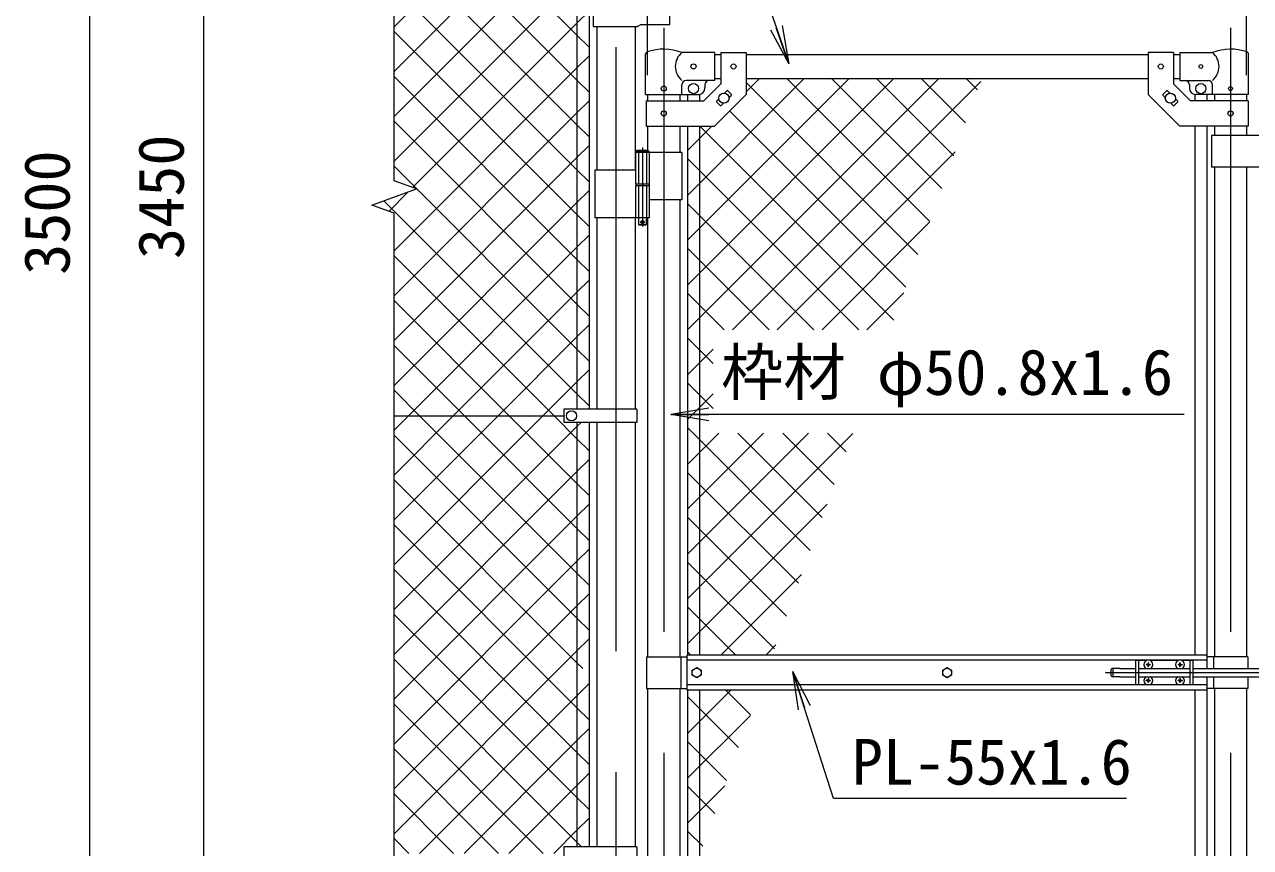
# Model space of a CAD drawing. Units: millimetres, scale not verified. Extents: x -6300 to 6300, y -4455 to 4455.
# Drawn here: x 176 to 2110, y 109 to 1407 of the extents above; entities that cross this region are included whole.
import ezdxf
from ezdxf.enums import TextEntityAlignment as Align

# ---------------------------------------------------------------- set-up
doc = ezdxf.new("R2010")
doc.units = ezdxf.units.MM
doc.header["$LTSCALE"] = 30
doc.linetypes.add('DASHED', pattern=[7.5, 6, -1.5])
doc.linetypes.add('USER1', pattern=[50.8, 31.75, -6.35, 6.35, -6.35])
for name, color, linetype, lineweight in [('0-1_D-BMK', 2, 'USER1', 13), ('0-2_D-STR1', 1, 'Continuous', 18), ('0-3_D-STR3', 3, 'Continuous', 13), ('0-7_D-STR-DIM', 7, 'Continuous', 9), ('0-8_0', 7, 'Continuous', 9), ('0-9_D-STR-TXT', 7, 'Continuous', 9), ('0-A_D-STR2', 7, 'Continuous', 9)]:
    doc.layers.add(name, color=color, linetype=linetype, lineweight=lineweight)
doc.styles.add('ＭＳ ゴシック', font='')
doc.styles.get('ＭＳ ゴシック').set_extended_font_data('MS Gothic')

# ---------------------------------------------------------------- blocks, each defined once
blk = doc.blocks.new('_Open')
at = {"layer": '0-8_0'}
blk.add_line((-30, 5), (0, 0), dxfattribs=at)
blk.add_lwpolyline([(-30, -5), (0, 0), (-30, 0)], dxfattribs=at)

msp = doc.modelspace()

# ---------------------------------------------------------------- linework, layer by layer
at = {"layer": '0-1_D-BMK'}
for p, q in [((1108.84, 2894.97), (1108.84, -1050.85)), ((1184.24, 1401.46), (1184.24, -636.94)), ((2078.44, 1401.46), (2078.44, -636.94)), ((1150.68, 1213.14), (1150.68, 1088.26)), ((1154.31, 1095.23), (1147.06, 1095.23)), ((1881.37, 384.73), (2505.82, 384.73))]:
    msp.add_line(p, q, dxfattribs=at)
at = {"layer": '0-2_D-STR1'}
for p, q in [((1078.59, 1403.83), (1078.59, 1177.23)), ((1139.09, 1403.83), (1139.09, 1177.23)), ((1264.24, 1359.73), (1274.24, 1359.73)), ((1314.24, 1359.73), (1948.44, 1359.73)), ((1988.44, 1359.73), (1998.44, 1359.73)), ((1264.24, 1321.73), (1274.24, 1321.73)), ((1314.24, 1321.73), (1948.44, 1321.73)), ((1988.44, 1321.73), (1998.44, 1321.73)), ((1158.84, 1296.73), (1158.84, 1286.68)), ((1209.64, 1296.73), (1209.64, 1286.68)), ((2053.04, 1296.73), (2053.04, 1286.68)), ((2103.84, 1296.73), (2103.84, 1286.68)), ((1158.84, 1246.68), (1158.84, 1208.23)), ((1209.64, 1246.68), (1209.64, 1205.23)), ((2053.04, 1246.68), (2053.04, 1231.68)), ((2103.84, 1246.68), (2103.84, 1231.68)), ((2053.04, 1181.68), (2053.04, 409.73)), ((2103.84, 1181.68), (2103.84, 409.73)), ((1209.64, 1130.23), (1209.64, 409.73)), ((1078.59, 1102.23), (1078.59, 800.23)), ((1139.09, 1102.23), (1139.09, 800.23)), ((1158.84, 1102.23), (1158.84, 409.73)), ((1078.59, 779.23), (1078.59, 110.23)), ((1139.09, 779.23), (1139.09, 110.23)), ((1158.84, 359.73), (1158.84, -357.77)), ((1209.64, 359.73), (1209.64, -360.77)), ((2053.04, 359.73), (2053.04, -324.27)), ((2103.84, 359.73), (2103.84, -324.27))]:
    msp.add_line(p, q, dxfattribs=at)
at = {"layer": '0-3_D-STR3'}
for p, q in [((1047.34, 1469.43), (1047.34, 800.23)), ((1066.34, 1469.43), (1066.34, 800.23)), ((1072.74, 1453.83), (1072.74, 1403.83)), ((1193.84, 1406.83), (1193.84, 1450.83)), ((1072.74, 1403.83), (1142.64, 1403.83)), ((1148.64, 1406.83), (1142.64, 1403.83)), ((1148.64, 1406.83), (1193.84, 1406.83)), ((1155.69, 1296.73), (1155.69, 1360.42)), ((1264.24, 1362.73), (1212.79, 1362.73)), ((1264.24, 1362.73), (1264.24, 1318.73)), ((1274.24, 1362.93), (1274.24, 1313.24)), ((1274.24, 1362.93), (1314.24, 1362.93)), ((1314.24, 1362.93), (1314.24, 1296.68)), ((1948.44, 1362.93), (1948.44, 1296.68)), ((1988.44, 1362.93), (1948.44, 1362.93)), ((1988.44, 1362.93), (1988.44, 1313.24)), ((1998.44, 1362.73), (2049.89, 1362.73)), ((1998.44, 1362.73), (1998.44, 1318.73)), ((2106.99, 1296.73), (2106.99, 1360.42)), ((1264.24, 1318.73), (1219.79, 1318.73)), ((1998.44, 1318.73), (2042.89, 1318.73)), ((1155.69, 1296.73), (1212.79, 1296.73)), ((1212.79, 1296.73), (1212.79, 1311.73)), ((1212.79, 1296.73), (1239.24, 1296.73)), ((1221.74, 1296.73), (1221.74, 1286.68)), ((1240.74, 1296.73), (1240.74, 1286.68)), ((1247.67, 1286.68), (1274.24, 1313.24)), ((1249.24, 1311.73), (1249.24, 1306.73)), ((1280.12, 1298.63), (1283.84, 1302.34)), ((1285.25, 1302.34), (1290.91, 1296.69)), ((1977.43, 1302.34), (1971.78, 1296.69)), ((1982.56, 1298.63), (1978.85, 1302.34)), ((2015.01, 1286.68), (1988.44, 1313.24)), ((2013.44, 1311.73), (2013.44, 1306.73)), ((2021.94, 1296.73), (2021.94, 1286.68)), ((2049.89, 1296.73), (2023.44, 1296.73)), ((2040.94, 1296.73), (2040.94, 1286.68)), ((2049.89, 1296.73), (2049.89, 1311.73)), ((2106.99, 1296.73), (2049.89, 1296.73)), ((1156.54, 1286.68), (1247.67, 1286.68)), ((1156.54, 1286.68), (1156.54, 1246.68)), ((1267.58, 1286.08), (1271.29, 1289.8)), ((1267.58, 1284.67), (1273.23, 1279.01)), ((1274.65, 1279.01), (1278.36, 1282.72)), ((1287.19, 1291.56), (1290.91, 1295.27)), ((1975.49, 1291.56), (1971.78, 1295.27)), ((1988.04, 1279.01), (1984.32, 1282.72)), ((1995.11, 1284.67), (1989.45, 1279.01)), ((1995.11, 1286.08), (1991.39, 1289.8)), ((2106.14, 1286.68), (2015.01, 1286.68)), ((2106.14, 1286.68), (2106.14, 1246.68)), ((1221.74, 1246.68), (1221.74, 412.23)), ((1240.74, 1246.68), (1240.74, 412.23)), ((2021.94, 1246.68), (2021.94, 412.23)), ((2040.94, 1246.68), (2040.94, 412.23)), ((2168.24, 1231.68), (2048.24, 1231.68)), ((2048.24, 1231.68), (2048.24, 1181.68)), ((1139.88, 1205.23), (1139.88, 1155.23)), ((1212.79, 1205.23), (1139.88, 1205.23)), ((1140.68, 1207.23), (1141.68, 1208.23)), ((1140.68, 1207.23), (1140.68, 1205.23)), ((1140.68, 1207.23), (1160.68, 1207.23)), ((1159.68, 1208.23), (1141.68, 1208.23)), ((1161.48, 1205.23), (1161.48, 1155.23)), ((1212.79, 1205.23), (1212.79, 1130.23)), ((2168.24, 1181.68), (2048.24, 1181.68)), ((1139.88, 1177.23), (1075.54, 1177.23)), ((1075.54, 1177.23), (1075.54, 1102.23)), ((1161.48, 1155.23), (1139.88, 1155.23)), ((1161.48, 1152.23), (1139.88, 1152.23)), ((1139.88, 1152.23), (1139.88, 1102.23)), ((1140.18, 1155.23), (1140.18, 1152.23)), ((1161.18, 1152.23), (1140.18, 1152.23)), ((1161.18, 1155.23), (1161.18, 1152.23)), ((1161.48, 1152.23), (1161.48, 1102.23)), ((1212.79, 1130.23), (1161.59, 1130.23)), ((1161.48, 1102.23), (1075.54, 1102.23)), ((1145.68, 1090.23), (1144.68, 1091.23)), ((1155.68, 1090.23), (1145.68, 1090.23)), ((1155.68, 1090.23), (1156.68, 1091.23)), ((1156.68, 1102.23), (1156.68, 1091.23)), ((1026.84, 800.23), (1026.84, 779.23)), ((1141.64, 800.23), (1026.84, 800.23)), ((1141.64, 800.23), (1141.64, 779.23)), ((758.84, 789.73), (1026.84, 789.73)), ((1141.64, 779.23), (1026.84, 779.23)), ((1047.34, 779.23), (1047.34, 110.23)), ((1066.34, 779.23), (1066.34, 110.23)), ((1157.24, 409.73), (1157.24, 359.73)), ((1157.24, 409.73), (1221.34, 409.73)), ((1211.24, 409.73), (1211.24, 359.73)), ((2041.34, 412.23), (1221.34, 412.23)), ((1221.34, 357.23), (1221.34, 412.23)), ((2041.34, 391.23), (2041.34, 412.23)), ((2105.44, 409.73), (2041.34, 409.73)), ((2051.44, 409.73), (2051.44, 391.23)), ((2105.44, 409.73), (2105.44, 391.23)), ((2041.34, 404.23), (1221.34, 404.23)), ((1889.49, 388.23), (1889.49, 381.23)), ((1903.94, 391.23), (1892.49, 391.23)), ((1892.49, 391.23), (1892.49, 378.23)), ((1903.79, 391.23), (1928.69, 391.23)), ((1928.69, 403.73), (1928.69, 365.73)), ((1946.09, 403.73), (1928.69, 403.73)), ((1933.19, 403.73), (1933.19, 365.73)), ((1933.19, 391.23), (2014.19, 391.23)), ((1945.54, 396.83), (1945.54, 397.23)), ((1946.84, 396.81), (1945.54, 396.83)), ((1948.3, 400.38), (1948.27, 399.08)), ((1948.3, 394.08), (1948.27, 395.37)), ((1949.09, 400.38), (1948.3, 400.38)), ((1949.09, 394.08), (1948.3, 394.08)), ((1949.09, 400.38), (1949.11, 399.08)), ((1949.09, 394.08), (1949.11, 395.37)), ((1950.55, 397.64), (1951.84, 397.62)), ((1996.09, 403.73), (1951.29, 403.73)), ((1951.84, 397.62), (1951.84, 397.23)), ((1996.84, 397.64), (1995.54, 397.62)), ((1995.54, 397.62), (1995.54, 397.23)), ((1998.3, 400.38), (1998.27, 399.08)), ((1998.3, 394.08), (1998.27, 395.37)), ((1999.09, 400.38), (1998.3, 400.38)), ((1999.09, 394.08), (1998.3, 394.08)), ((1999.09, 400.38), (1999.11, 399.08)), ((1999.09, 394.08), (1999.11, 395.37)), ((2000.55, 396.81), (2001.84, 396.83)), ((2018.69, 403.73), (2001.29, 403.73)), ((2001.84, 396.83), (2001.84, 397.23)), ((2014.19, 403.73), (2014.19, 365.73)), ((2018.69, 403.73), (2018.69, 365.73)), ((2018.69, 391.23), (2199.49, 391.23)), ((1903.94, 378.23), (1892.49, 378.23)), ((1903.79, 378.23), (1928.69, 378.23)), ((1933.19, 378.23), (2014.19, 378.23)), ((1945.54, 371.83), (1945.54, 372.23)), ((1946.84, 371.81), (1945.54, 371.83)), ((1948.3, 375.38), (1948.27, 374.08)), ((1948.3, 369.08), (1948.27, 370.37)), ((1949.09, 375.38), (1948.3, 375.38)), ((1949.09, 369.08), (1948.3, 369.08)), ((1949.09, 375.38), (1949.11, 374.08)), ((1949.09, 369.08), (1949.11, 370.37)), ((1950.55, 372.64), (1951.84, 372.62)), ((1950.55, 371.81), (1951.84, 371.83)), ((1951.84, 372.62), (1951.84, 372.23)), ((1951.84, 371.83), (1951.84, 372.23)), ((1996.84, 372.64), (1995.54, 372.62)), ((1995.54, 372.62), (1995.54, 372.23)), ((1998.3, 375.38), (1998.27, 374.08)), ((1998.3, 369.08), (1998.27, 370.37)), ((1999.09, 375.38), (1998.3, 375.38)), ((1999.09, 369.08), (1998.3, 369.08)), ((1999.09, 375.38), (1999.11, 374.08)), ((1999.09, 369.08), (1999.11, 370.37)), ((2000.55, 372.64), (2001.84, 372.62)), ((2000.55, 371.81), (2001.84, 371.83)), ((2001.84, 372.62), (2001.84, 372.23)), ((2001.84, 371.83), (2001.84, 372.23)), ((2018.69, 378.23), (2199.49, 378.23)), ((2041.34, 357.23), (2041.34, 378.23)), ((2051.44, 378.23), (2051.44, 359.73)), ((2105.44, 378.23), (2105.44, 359.73)), ((1157.24, 359.73), (1221.34, 359.73)), ((2041.34, 365.23), (1221.34, 365.23)), ((2041.34, 357.23), (1221.34, 357.23)), ((1221.74, 357.23), (1221.74, -477.22)), ((1240.74, 357.23), (1240.74, -477.22)), ((1946.09, 365.73), (1928.69, 365.73)), ((1996.09, 365.73), (1951.29, 365.73)), ((2018.69, 365.73), (2001.29, 365.73)), ((2021.94, 357.23), (2021.94, -324.27)), ((2040.94, 357.23), (2040.94, -324.27)), ((2105.44, 359.73), (2041.34, 359.73)), ((1026.84, 110.23), (1026.84, 89.23)), ((1141.64, 110.23), (1026.84, 110.23)), ((1141.64, 110.23), (1141.64, 89.23))]:
    msp.add_line(p, q, dxfattribs=at)
at = {"layer": '0-3_D-STR3', "linetype": 'DASHED'}
for p, q in [((1144.38, 1205.23), (1144.38, 1155.23)), ((1156.98, 1205.23), (1156.98, 1155.23)), ((1144.38, 1152.23), (1144.38, 1102.23)), ((1156.98, 1152.23), (1156.98, 1102.23))]:
    msp.add_line(p, q, dxfattribs=at)
at = {"layer": '0-3_D-STR3'}
for points in [[(1156.54, 1246.68), (1264.24, 1246.68), (1314.24, 1296.68)], [(2106.14, 1246.68), (1998.44, 1246.68), (1948.44, 1296.68)], [(1159.68, 1208.23), (1160.68, 1207.23), (1160.68, 1205.23)], [(1144.68, 1102.23), (1144.68, 1091.23), (1156.68, 1091.23)], [(1946.84, 397.64), (1945.54, 397.62), (1945.54, 397.23)], [(1950.55, 396.81), (1951.84, 396.83), (1951.84, 397.23)], [(1996.84, 396.81), (1995.54, 396.83), (1995.54, 397.23)], [(2000.55, 397.64), (2001.84, 397.62), (2001.84, 397.23)], [(1946.84, 372.64), (1945.54, 372.62), (1945.54, 372.23)], [(1996.84, 371.81), (1995.54, 371.83), (1995.54, 372.23)]]:
    msp.add_lwpolyline(points, dxfattribs=at)
for points in [[(1236.34, 392.83), (1243.36, 388.78), (1243.36, 380.68), (1236.34, 376.63), (1229.33, 380.68), (1229.33, 388.78)], [(1631.34, 392.83), (1638.36, 388.78), (1638.36, 380.68), (1631.34, 376.63), (1624.33, 380.68), (1624.33, 388.78)]]:
    msp.add_lwpolyline(points, close=True, dxfattribs=at)
for centre, radius in [((1231.24, 1340.73), 4), ((1294.24, 1340.68), 4), ((1968.44, 1340.68), 4), ((2031.44, 1340.73), 3), ((1184.24, 1305.73), 4), ((1231.24, 1305.73), 8), ((1279.24, 1290.68), 8), ((1983.44, 1290.68), 8), ((2031.44, 1305.73), 8), ((2078.44, 1305.73), 3), ((1184.24, 1266.68), 4), ((2078.44, 1266.68), 4), ((1150.68, 1095.23), 2.5), ((1038.84, 789.73), 8), ((1236.34, 384.73), 7.03), ((1631.34, 384.73), 7.03)]:
    msp.add_circle(centre, radius, dxfattribs=at)
for centre, radius, start, end in [((1158.99, 1360.42), 3.3, 109.22051, 180), ((1184.24, 1287.99), 80, 69.0916, 109.22051), ((1230.99, 1340.73), 28.55, 129.59418, 230.40582), ((2078.44, 1287.99), 80, 70.77949, 110.9084), ((2031.7, 1340.73), 28.55, 309.59418, 50.40582), ((2103.69, 1360.42), 3.3, 0, 70.77949), ((1219.79, 1311.73), 7, 90, 180), ((1256.24, 1311.73), 7, 90, 180), ((2006.44, 1311.73), 7, 0, 90), ((2042.89, 1311.73), 7, 0, 90), ((1239.24, 1306.73), 10, 270, 0), ((1284.55, 1301.64), 1, 45, 135), ((1290.2, 1295.98), 1, 315, 45), ((1972.48, 1295.98), 1, 135, 225), ((1978.14, 1301.64), 1, 45, 135), ((2023.44, 1306.73), 10, 180, 270), ((1268.28, 1285.37), 1, 135, 225), ((1273.94, 1279.72), 1, 225, 315), ((1988.75, 1279.72), 1, 225, 315), ((1994.4, 1285.37), 1, 315, 45), ((1892.49, 388.23), 3, 90, 180), ((1948.69, 397.23), 7, 0, 180), ((1948.69, 397.23), 7, 180, 238.99728), ((1946.79, 399.13), 1.49, 270, 0), ((1946.79, 395.32), 1.49, 0, 90), ((1950.6, 399.13), 1.49, 180, 270), ((1950.6, 395.32), 1.49, 90, 180), ((1948.69, 397.23), 7, 301.00272, 0), ((1998.69, 397.23), 7, 0, 180), ((1998.69, 397.23), 7, 180, 238.99728), ((1996.79, 399.13), 1.49, 270, 0), ((1996.79, 395.32), 1.49, 0, 90), ((2000.6, 399.13), 1.49, 180, 270), ((2000.6, 395.32), 1.49, 90, 180), ((1998.69, 397.23), 7, 301.00272, 0), ((1892.49, 381.23), 3, 180, 270), ((1948.69, 372.23), 7, 121.00272, 180), ((1948.69, 372.23), 7, 180, 0), ((1946.79, 374.13), 1.49, 270, 0), ((1946.79, 370.32), 1.49, 0, 90), ((1950.6, 374.13), 1.49, 180, 270), ((1950.6, 370.32), 1.49, 90, 180), ((1948.69, 372.23), 7, 0, 58.99728), ((1998.69, 372.23), 7, 121.00272, 180), ((1998.69, 372.23), 7, 180, 0), ((1996.79, 374.13), 1.49, 270, 0), ((1996.79, 370.32), 1.49, 0, 90), ((2000.6, 374.13), 1.49, 180, 270), ((2000.6, 370.32), 1.49, 90, 180), ((1998.69, 372.23), 7, 0, 58.99728)]:
    msp.add_arc(centre, radius, start, end, dxfattribs=at)
at = {"layer": '0-7_D-STR-DIM'}
for p, q in [((1158.84, 1326.73), (1158.84, 3139.73)), ((2103.84, 1326.73), (2103.84, 3139.73)), ((2103.84, 1326.73), (2103.84, 3139.73)), ((758.84, 1160.38), (758.84, 2922.73)), ((278.84, -580.27), (278.84, 2799.73)), ((458.84, -530.27), (458.84, 2799.73)), ((723.6, 1121.9), (794.08, 1147.55)), ((794.08, 1147.55), (758.84, 1160.38)), ((758.84, 1109.07), (723.6, 1121.9)), ((758.84, -733.27), (758.84, 1109.07))]:
    msp.add_line(p, q, dxfattribs=at)
at = {"layer": '0-9_D-STR-TXT'}
for points in [[(1990.59, 1561.82), (1306.28, 1561.82), (1380.88, 1346.99)], [(2005.28, 791.81), (1479.04, 791.81), (1197.49, 791.81)], [(1914.18, 186.39), (1452.26, 186.39), (1388.32, 384.57)]]:
    msp.add_lwpolyline(points, dxfattribs=at)
at = {"layer": '0-A_D-STR2'}
for p, q in [((758.84, 1403.39), (835.18, 1479.73)), ((758.84, 1332.68), (905.89, 1479.73)), ((758.84, 1261.97), (976.6, 1479.73)), ((1047.34, 1248.62), (816.24, 1479.73)), ((1047.34, 1319.33), (886.95, 1479.73)), ((1047.34, 1390.04), (957.66, 1479.73)), ((758.84, 1191.26), (1036.81, 1469.23)), ((1047.34, 1177.91), (758.84, 1466.41)), ((1047.34, 1107.2), (758.84, 1395.7)), ((1066.34, 1371.04), (1047.34, 1390.04)), ((1047.34, 1338.34), (1066.34, 1357.34)), ((758.84, 1049.84), (1047.34, 1338.34)), ((1047.34, 1036.49), (758.84, 1324.99)), ((1066.34, 1300.33), (1047.34, 1319.33)), ((1221.74, 1137.45), (1406.02, 1321.73)), ((1221.74, 1066.74), (1476.73, 1321.73)), ((1221.74, 996.03), (1547.44, 1321.73)), ((1221.74, 925.32), (1618.15, 1321.73)), ((1292.6, 925.46), (1684.28, 1317.14)), ((1314.24, 1300.66), (1335.3, 1321.73)), ((1585.11, 1044.31), (1314.24, 1315.18)), ((1603.96, 1096.17), (1378.4, 1321.73)), ((1622.81, 1148.03), (1449.11, 1321.73)), ((1641.66, 1199.89), (1519.82, 1321.73)), ((1660.51, 1251.75), (1590.54, 1321.73)), ((1679.36, 1303.61), (1661.25, 1321.73)), ((1047.34, 1267.63), (1066.34, 1286.63)), ((758.84, 979.13), (1047.34, 1267.63)), ((1566.25, 992.45), (1288.14, 1270.57)), ((1047.34, 965.78), (758.84, 1254.28)), ((1066.34, 1229.62), (1047.34, 1248.62)), ((1221.74, 1208.16), (1260.25, 1246.68)), ((1547.4, 940.59), (1241.32, 1246.68)), ((1047.34, 1196.91), (1066.34, 1215.91)), ((1363.31, 925.46), (1643.9, 1206.05)), ((758.84, 908.41), (1047.34, 1196.91)), ((1047.34, 895.07), (758.84, 1183.57)), ((1491.82, 925.46), (1221.74, 1195.54)), ((1066.34, 1158.91), (1047.34, 1177.91)), ((750.43, 1112.14), (781.14, 1142.84)), ((1047.34, 1126.2), (1066.34, 1145.2)), ((758.84, 837.7), (1047.34, 1126.2)), ((1421.11, 925.46), (1221.74, 1124.83)), ((1066.34, 1088.2), (1047.34, 1107.2)), ((1434.02, 925.46), (1603.52, 1094.96)), ((1047.34, 1055.49), (1066.34, 1074.49)), ((781.58, 789.73), (1047.34, 1055.49)), ((1350.4, 925.46), (1221.74, 1054.12)), ((1011.26, 789.73), (758.84, 1042.14)), ((1066.34, 1017.49), (1047.34, 1036.49)), ((1047.34, 984.78), (1066.34, 1003.78)), ((940.55, 789.73), (758.84, 971.43)), ((852.29, 789.73), (1047.34, 984.78)), ((1279.69, 925.46), (1221.74, 983.41)), ((1504.73, 925.46), (1563.13, 983.87)), ((1066.34, 946.78), (1047.34, 965.78)), ((1047.34, 914.07), (1066.34, 933.07)), ((923, 789.73), (1047.34, 914.07)), ((1262.22, 872.22), (1221.74, 912.7)), ((869.84, 789.73), (758.84, 900.72)), ((1066.34, 876.07), (1047.34, 895.07)), ((1221.74, 854.61), (1262.22, 895.09)), ((1047.34, 843.36), (1066.34, 862.36)), ((993.71, 789.73), (1047.34, 843.36)), ((1262.22, 801.51), (1221.74, 841.99)), ((799.13, 789.73), (758.84, 830.01)), ((1221.74, 783.9), (1262.22, 824.38)), ((758.84, 766.99), (781.58, 789.73)), ((758.84, 696.28), (852.29, 789.73)), ((758.84, 625.57), (923, 789.73)), ((758.84, 554.86), (993.71, 789.73)), ((1047.34, 541.51), (799.13, 789.73)), ((1047.34, 612.22), (869.84, 789.73)), ((1047.34, 682.93), (940.55, 789.73)), ((1047.34, 753.64), (1011.26, 789.73)), ((1415.45, 577.57), (1221.74, 771.28)), ((1221.74, 713.19), (1271.13, 762.57)), ((1221.74, 642.48), (1341.84, 762.57)), ((1221.74, 571.77), (1412.55, 762.57)), ((1221.74, 501.06), (1482.37, 761.69)), ((1434.3, 629.43), (1301.16, 762.57)), ((1453.15, 681.29), (1371.87, 762.57)), ((1472, 733.15), (1442.58, 762.57)), ((1066.34, 734.64), (1047.34, 753.64)), ((1047.34, 701.94), (1066.34, 720.94)), ((758.84, 413.44), (1047.34, 701.94)), ((1396.6, 525.71), (1221.74, 700.57)), ((1066.34, 663.93), (1047.34, 682.93)), ((1047.34, 631.23), (1066.34, 650.23)), ((1221.74, 430.35), (1441.99, 650.6)), ((758.84, 342.73), (1047.34, 631.23)), ((1377.75, 473.85), (1221.74, 629.86)), ((1047.34, 329.38), (758.84, 617.88)), ((1066.34, 593.22), (1047.34, 612.22)), ((1047.34, 560.52), (1066.34, 579.52)), ((758.84, 272.02), (1047.34, 560.52)), ((1047.34, 258.67), (758.84, 547.17)), ((1358.9, 421.99), (1221.74, 559.15)), ((1066.34, 522.51), (1047.34, 541.51)), ((1274.33, 412.23), (1401.61, 539.51)), ((1047.34, 489.81), (1066.34, 508.81)), ((758.84, 201.31), (1047.34, 489.81)), ((1297.95, 412.23), (1221.74, 488.44)), ((1047.34, 187.96), (758.84, 476.46)), ((1047.34, 419.1), (1066.34, 438.1)), ((1345.04, 412.23), (1361.23, 428.42)), ((758.84, 130.6), (1047.34, 419.1)), ((1227.24, 412.23), (1221.74, 417.73)), ((798.68, 99.73), (1047.34, 348.39)), ((1047.34, 348.39), (1066.34, 367.39)), ((1221.74, 288.92), (1290.04, 357.23)), ((1321.2, 318.27), (1282.24, 357.23)), ((994.15, 99.73), (758.84, 335.04)), ((1066.34, 310.38), (1047.34, 329.38)), ((1302.35, 266.41), (1221.74, 347.02)), ((1221.74, 218.21), (1320.85, 317.32)), ((1047.34, 277.68), (1066.34, 296.68)), ((869.39, 99.73), (1047.34, 277.68)), ((1283.5, 214.55), (1221.74, 276.31)), ((923.44, 99.73), (758.84, 264.33)), ((1066.34, 239.67), (1047.34, 258.67)), ((1047.34, 206.96), (1066.34, 225.96)), ((852.73, 99.73), (758.84, 193.62)), ((940.1, 99.73), (1047.34, 206.96)), ((1221.74, 147.5), (1280.47, 206.23)), ((1264.65, 162.69), (1221.74, 205.6)), ((1066.34, 168.96), (1047.34, 187.96)), ((1047.34, 136.25), (1066.34, 155.25)), ((1010.81, 99.73), (1047.34, 136.25)), ((782.02, 99.73), (758.84, 122.91)), ((1245.79, 110.83), (1221.74, 134.88))]:
    msp.add_line(p, q, dxfattribs=at)
for points in [[(788.04, 1149.75), (1047.34, 1409.05), (1066.34, 1428.05)], [(1066.34, 805.36), (1047.34, 824.36), (742.81, 1128.89)], [(758.84, 484.15), (1047.34, 772.65), (1053.92, 779.23)], [(1066.34, 451.8), (1047.34, 470.8), (758.84, 759.3)], [(1056.41, 391.02), (1047.34, 400.09), (758.84, 688.59)], [(1054.36, 110.23), (1047.34, 117.25), (758.84, 405.75)]]:
    msp.add_lwpolyline(points, dxfattribs=at)

# ---------------------------------------------------------------- block references
at = {"layer": '0-9_D-STR-TXT', "xscale": 2, "yscale": 2}
for p, rotation in [((1381.54, 1345.1), 289.14937), ((1195.49, 791.81), 180), ((1387.71, 386.47), 107.88006)]:
    msp.add_blockref('_Open', p, dxfattribs=dict(at, rotation=rotation))

# ---------------------------------------------------------------- texts
at = {"layer": '0-7_D-STR-DIM', "style": 'ＭＳ ゴシック'}
for s, p in [('3450', (448.72, 1037.04)), ('3500', (268.72, 1012.04))]:
    msp.add_text(s, height=72.14, rotation=90, dxfattribs=at).set_placement(p, align=Align.BOTTOM_LEFT)
at = {"layer": '0-9_D-STR-TXT', "style": 'ＭＳ ゴシック'}
for s, p in [('枠材 φ50.8x1.6', (1274.65, 801.02)), ('PL-55x1.6', (1480.93, 186.51))]:
    msp.add_text(s, height=72.14, dxfattribs=at).set_placement(p, align=Align.BOTTOM_LEFT)

doc.saveas('drawing.dxf')
